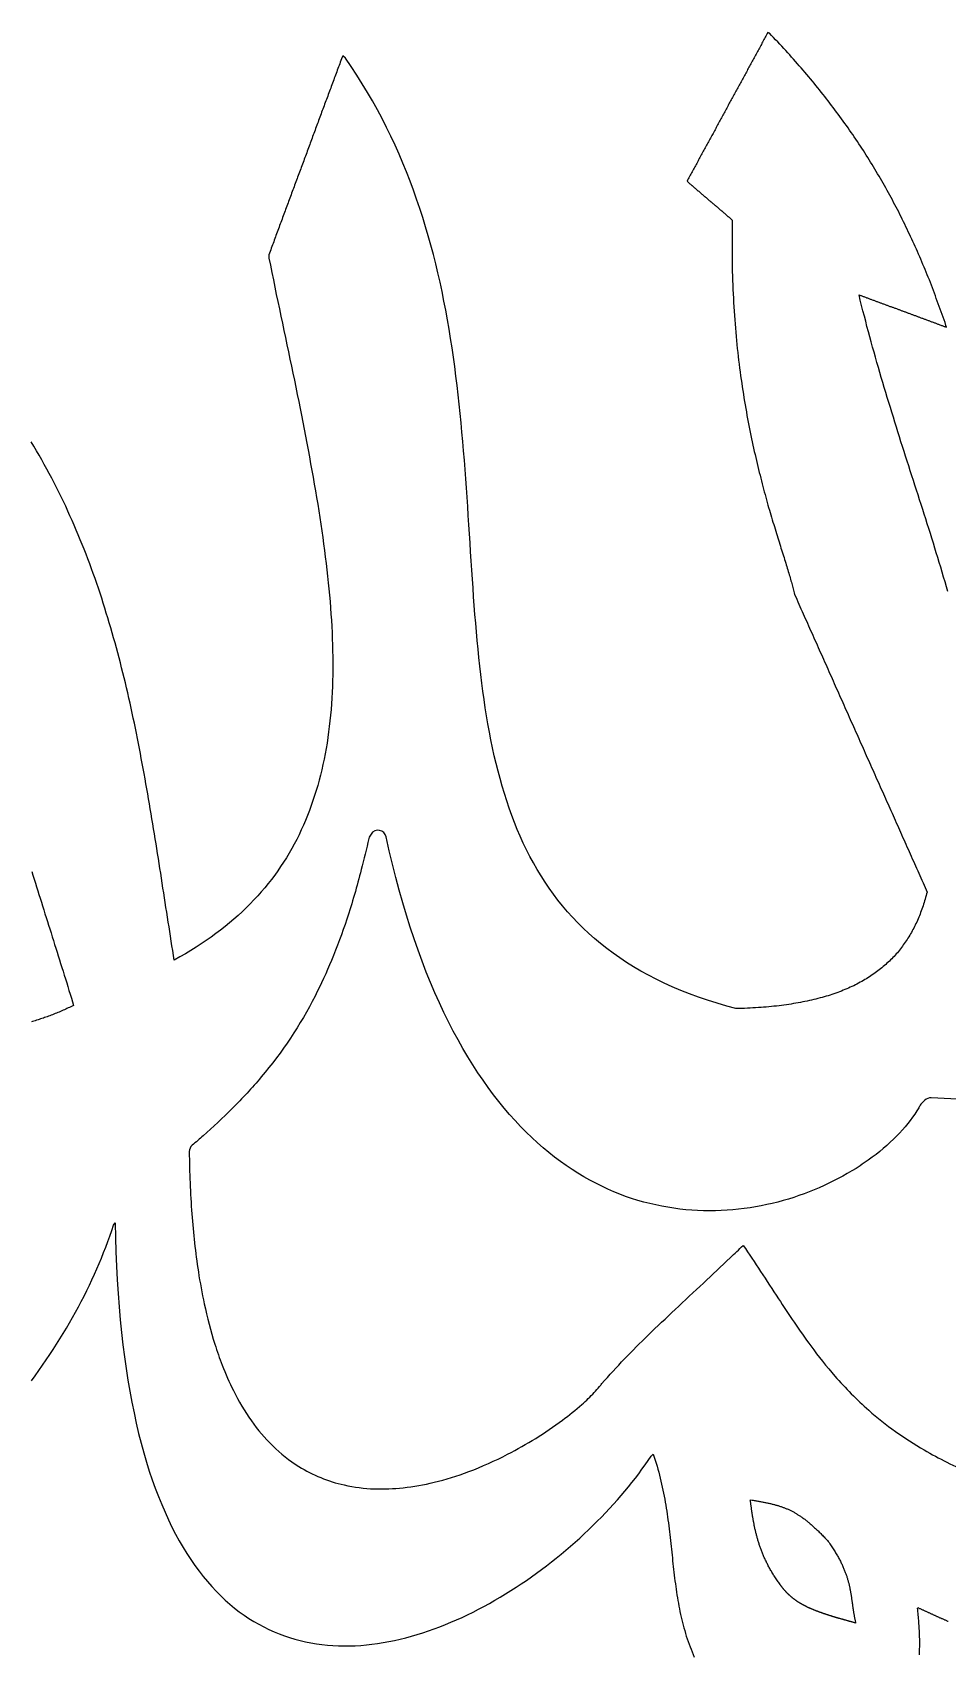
# Model space of a CAD drawing. Extents: x -375 to 182, y -177 to 177.
# Drawn here: x -97.2 to -14.6, y -39.8 to 106.7 of the extents above; entities that cross this region are included whole.
import ezdxf

# ---------------------------------------------------------------- set-up
doc = ezdxf.new("R2010")
doc.units = 0

msp = doc.modelspace()

# ---------------------------------------------------------------- linework, layer by layer
for points in [[(-14.59, 56.19), (-14.72, 56.63), (-14.84, 57.07), (-14.97, 57.51), (-15.1, 57.95), (-15.23, 58.39), (-15.37, 58.83), (-15.5, 59.26), (-15.63, 59.7), (-15.77, 60.13), (-15.9, 60.57), (-16.04, 61.01), (-16.17, 61.44), (-16.31, 61.88), (-16.45, 62.31), (-16.58, 62.75), (-16.72, 63.18), (-16.86, 63.62), (-17, 64.05), (-17.14, 64.49), (-17.28, 64.92), (-17.42, 65.36), (-17.56, 65.79), (-17.7, 66.23), (-17.84, 66.66), (-17.98, 67.1), (-18.12, 67.54), (-18.26, 67.97), (-18.4, 68.41), (-18.54, 68.85), (-18.68, 69.29), (-18.82, 69.73), (-18.96, 70.17), (-19.1, 70.61), (-19.23, 71.05), (-19.37, 71.49), (-19.51, 71.94), (-19.65, 72.38), (-19.78, 72.83), (-19.92, 73.27), (-20.06, 73.72), (-20.19, 74.17), (-20.33, 74.62), (-20.46, 75.07), (-20.6, 75.53), (-20.73, 75.98), (-20.86, 76.43), (-20.99, 76.89), (-21.12, 77.35), (-21.25, 77.81), (-21.38, 78.27), (-21.51, 78.73), (-21.64, 79.2), (-21.76, 79.66), (-21.89, 80.13), (-22.01, 80.6), (-22.13, 81.07), (-22.26, 81.55), (-22.38, 82.02), (-22.5, 82.5), (-22.61, 82.98), (-22.55, 82.97), (-22.49, 82.94), (-22.42, 82.92), (-22.36, 82.9), (-22.3, 82.87), (-22.23, 82.85), (-22.17, 82.83), (-22.11, 82.8), (-22.04, 82.78), (-21.98, 82.76), (-21.92, 82.73), (-21.85, 82.71), (-21.79, 82.68), (-21.72, 82.66), (-21.66, 82.64), (-21.6, 82.61), (-21.53, 82.59), (-21.47, 82.57), (-21.41, 82.54), (-21.34, 82.52), (-21.28, 82.5), (-21.21, 82.47), (-21.15, 82.45), (-21.09, 82.43), (-21.03, 82.4), (-20.96, 82.38), (-20.9, 82.35), (-20.83, 82.33), (-20.77, 82.31), (-20.71, 82.28), (-20.64, 82.26), (-20.58, 82.24), (-20.52, 82.21), (-20.45, 82.19), (-20.39, 82.17), (-20.32, 82.14), (-20.26, 82.12), (-20.2, 82.1), (-20.13, 82.07), (-20.07, 82.05), (-20.01, 82.02), (-19.94, 82), (-19.88, 81.98), (-19.82, 81.95), (-19.75, 81.93), (-19.69, 81.91), (-19.62, 81.88), (-19.56, 81.86), (-19.5, 81.84), (-19.43, 81.81), (-19.37, 81.79), (-19.31, 81.77), (-19.24, 81.74), (-19.18, 81.72), (-19.12, 81.69), (-19.05, 81.67), (-18.99, 81.65), (-18.92, 81.62), (-18.86, 81.6), (-18.8, 81.58), (-18.73, 81.55), (-18.67, 81.53), (-18.61, 81.51), (-18.54, 81.48), (-18.48, 81.46), (-18.42, 81.44), (-18.35, 81.41), (-18.29, 81.39), (-18.22, 81.36), (-18.16, 81.34), (-18.1, 81.32), (-18.03, 81.29), (-17.97, 81.27), (-17.91, 81.25), (-17.84, 81.22), (-17.78, 81.2), (-17.71, 81.18), (-17.65, 81.15), (-17.59, 81.13), (-17.52, 81.11), (-17.46, 81.08), (-17.4, 81.06), (-17.33, 81.03), (-17.27, 81.01), (-17.21, 80.99), (-17.14, 80.96), (-17.08, 80.94), (-17.02, 80.92), (-16.95, 80.89), (-16.89, 80.87), (-16.82, 80.85), (-16.76, 80.82), (-16.7, 80.8), (-16.63, 80.78), (-16.57, 80.75), (-16.51, 80.73), (-16.44, 80.7), (-16.38, 80.68), (-16.31, 80.66), (-16.25, 80.63), (-16.19, 80.61), (-16.12, 80.59), (-16.06, 80.56), (-16, 80.54), (-15.93, 80.52), (-15.87, 80.49), (-15.81, 80.47), (-15.74, 80.45), (-15.68, 80.42), (-15.62, 80.4), (-15.55, 80.37), (-15.49, 80.35), (-15.42, 80.33), (-15.36, 80.3), (-15.3, 80.28), (-15.23, 80.26), (-15.17, 80.23), (-15.11, 80.21), (-15.04, 80.19), (-14.98, 80.16), (-14.91, 80.14), (-14.85, 80.12), (-14.79, 80.09), (-14.72, 80.07), (-14.76, 80.23), (-14.84, 80.48), (-14.93, 80.72), (-15.01, 80.97), (-15.1, 81.21), (-15.19, 81.46), (-15.27, 81.7), (-15.36, 81.95), (-15.45, 82.19), (-15.54, 82.43), (-15.63, 82.67), (-15.72, 82.91), (-15.8, 83.15), (-15.9, 83.39), (-15.99, 83.63), (-16.08, 83.86), (-16.17, 84.1), (-16.26, 84.33), (-16.36, 84.57), (-16.45, 84.8), (-16.55, 85.04), (-16.64, 85.27), (-16.74, 85.5), (-16.84, 85.74), (-16.93, 85.97), (-17.03, 86.2), (-17.13, 86.43), (-17.23, 86.66), (-17.33, 86.89), (-17.43, 87.11), (-17.53, 87.34), (-17.64, 87.57), (-17.74, 87.8), (-17.84, 88.02), (-17.95, 88.25), (-18.05, 88.47), (-18.16, 88.69), (-18.27, 88.92), (-18.37, 89.14), (-18.48, 89.36), (-18.59, 89.59), (-18.7, 89.81), (-18.81, 90.03), (-18.92, 90.25), (-19.03, 90.47), (-19.14, 90.69), (-19.26, 90.9), (-19.37, 91.12), (-19.49, 91.34), (-19.6, 91.56), (-19.72, 91.77), (-19.84, 91.99), (-19.95, 92.21), (-20.07, 92.42), (-20.19, 92.64), (-20.31, 92.85), (-20.43, 93.06), (-20.56, 93.28), (-20.68, 93.49), (-20.8, 93.7), (-20.93, 93.91), (-21.05, 94.13), (-21.18, 94.34), (-21.31, 94.55), (-21.43, 94.76), (-21.56, 94.97), (-21.69, 95.18), (-21.82, 95.39), (-21.96, 95.59), (-22.09, 95.8), (-22.22, 96.01), (-22.36, 96.22), (-22.49, 96.42), (-22.63, 96.63), (-22.76, 96.84), (-22.9, 97.04), (-23.04, 97.25), (-23.18, 97.45), (-23.32, 97.66), (-23.46, 97.86), (-23.6, 98.07), (-23.75, 98.27), (-23.89, 98.47), (-24.04, 98.68), (-24.18, 98.88), (-24.33, 99.08), (-24.48, 99.29), (-24.63, 99.49), (-24.78, 99.69), (-24.93, 99.89), (-25.08, 100.09), (-25.24, 100.29), (-25.39, 100.49), (-25.54, 100.69), (-25.7, 100.89), (-25.86, 101.09), (-26.02, 101.29), (-26.18, 101.49), (-26.34, 101.69), (-26.5, 101.89), (-26.66, 102.09), (-26.82, 102.29), (-26.99, 102.48), (-27.15, 102.68), (-27.32, 102.88), (-27.49, 103.08), (-27.66, 103.27), (-27.83, 103.47), (-28, 103.67), (-28.17, 103.86), (-28.34, 104.06), (-28.52, 104.26), (-28.7, 104.45), (-28.87, 104.65), (-29.05, 104.84), (-29.23, 105.04), (-29.41, 105.24), (-29.59, 105.43), (-29.77, 105.63), (-29.95, 105.82), (-30.14, 106.02), (-30.33, 106.21), (-30.51, 106.41), (-30.7, 106.6), (-30.84, 106.68), (-30.9, 106.57), (-30.96, 106.46), (-31.02, 106.35), (-31.08, 106.25), (-31.14, 106.14), (-31.19, 106.03), (-31.25, 105.92), (-31.31, 105.81), (-31.37, 105.7), (-31.43, 105.6), (-31.49, 105.49), (-31.55, 105.38), (-31.61, 105.27), (-31.67, 105.16), (-31.72, 105.05), (-31.78, 104.95), (-31.84, 104.84), (-31.9, 104.73), (-31.96, 104.62), (-32.02, 104.51), (-32.08, 104.4), (-32.14, 104.29), (-32.2, 104.19), (-32.25, 104.08), (-32.31, 103.97), (-32.37, 103.86), (-32.43, 103.75), (-32.49, 103.64), (-32.55, 103.54), (-32.61, 103.43), (-32.67, 103.32), (-32.72, 103.21), (-32.78, 103.1), (-32.84, 102.99), (-32.9, 102.88), (-32.96, 102.78), (-33.02, 102.67), (-33.08, 102.56), (-33.14, 102.45), (-33.2, 102.34), (-33.26, 102.23), (-33.31, 102.13), (-33.37, 102.02), (-33.43, 101.91), (-33.49, 101.8), (-33.55, 101.69), (-33.61, 101.58), (-33.67, 101.48), (-33.73, 101.37), (-33.79, 101.26), (-33.84, 101.15), (-33.9, 101.04), (-33.96, 100.93), (-34.02, 100.82), (-34.08, 100.72), (-34.14, 100.61), (-34.2, 100.5), (-34.26, 100.39), (-34.32, 100.28), (-34.38, 100.17), (-34.43, 100.07), (-34.49, 99.96), (-34.55, 99.85), (-34.61, 99.74), (-34.67, 99.63), (-34.73, 99.52), (-34.79, 99.42), (-34.85, 99.31), (-34.91, 99.2), (-34.97, 99.09), (-35.02, 98.98), (-35.08, 98.87), (-35.14, 98.76), (-35.2, 98.66), (-35.26, 98.55), (-35.32, 98.44), (-35.38, 98.33), (-35.44, 98.22), (-35.5, 98.11), (-35.55, 98.01), (-35.61, 97.9), (-35.67, 97.79), (-35.73, 97.68), (-35.79, 97.57), (-35.85, 97.46), (-35.91, 97.36), (-35.97, 97.25), (-36.03, 97.14), (-36.09, 97.03), (-36.14, 96.92), (-36.2, 96.81), (-36.26, 96.7), (-36.32, 96.6), (-36.38, 96.49), (-36.44, 96.38), (-36.5, 96.27), (-36.56, 96.16), (-36.61, 96.05), (-36.67, 95.95), (-36.73, 95.84), (-36.79, 95.73), (-36.85, 95.62), (-36.91, 95.51), (-36.97, 95.4), (-37.03, 95.3), (-37.09, 95.19), (-37.14, 95.08), (-37.2, 94.97), (-37.26, 94.86), (-37.32, 94.75), (-37.38, 94.64), (-37.44, 94.54), (-37.5, 94.43), (-37.56, 94.32), (-37.62, 94.21), (-37.67, 94.1), (-37.73, 93.99), (-37.79, 93.89), (-37.85, 93.78), (-37.91, 93.67), (-37.97, 93.56), (-38.03, 93.45), (-38.09, 93.34), (-38.14, 93.24), (-38.11, 93.21), (-38.07, 93.19), (-38.04, 93.16), (-38.01, 93.13), (-37.97, 93.1), (-37.94, 93.07), (-37.91, 93.04), (-37.88, 93.02), (-37.84, 92.99), (-37.81, 92.96), (-37.78, 92.93), (-37.74, 92.9), (-37.71, 92.87), (-37.68, 92.85), (-37.64, 92.82), (-37.61, 92.79), (-37.58, 92.76), (-37.55, 92.73), (-37.51, 92.7), (-37.48, 92.68), (-37.45, 92.65), (-37.41, 92.62), (-37.38, 92.59), (-37.35, 92.56), (-37.31, 92.53), (-37.28, 92.51), (-37.25, 92.48), (-37.21, 92.45), (-37.18, 92.42), (-37.15, 92.39), (-37.12, 92.37), (-37.08, 92.34), (-37.05, 92.31), (-37.02, 92.28), (-36.98, 92.25), (-36.95, 92.22), (-36.92, 92.2), (-36.89, 92.17), (-36.85, 92.14), (-36.82, 92.11), (-36.79, 92.08), (-36.75, 92.05), (-36.72, 92.03), (-36.69, 92), (-36.65, 91.97), (-36.62, 91.94), (-36.59, 91.91), (-36.56, 91.88), (-36.52, 91.86), (-36.49, 91.83), (-36.46, 91.8), (-36.42, 91.77), (-36.39, 91.74), (-36.36, 91.71), (-36.32, 91.69), (-36.29, 91.66), (-36.26, 91.63), (-36.22, 91.6), (-36.19, 91.57), (-36.16, 91.54), (-36.13, 91.52), (-36.09, 91.49), (-36.06, 91.46), (-36.03, 91.43), (-35.99, 91.4), (-35.96, 91.38), (-35.93, 91.35), (-35.9, 91.32), (-35.86, 91.29), (-35.83, 91.26), (-35.8, 91.23), (-35.76, 91.21), (-35.73, 91.18), (-35.7, 91.15), (-35.66, 91.12), (-35.63, 91.09), (-35.6, 91.06), (-35.57, 91.04), (-35.53, 91.01), (-35.5, 90.98), (-35.47, 90.95), (-35.43, 90.92), (-35.4, 90.89), (-35.37, 90.87), (-35.33, 90.84), (-35.3, 90.81), (-35.27, 90.78), (-35.23, 90.75), (-35.2, 90.72), (-35.17, 90.7), (-35.14, 90.67), (-35.1, 90.64), (-35.07, 90.61), (-35.04, 90.58), (-35, 90.56), (-34.97, 90.53), (-34.94, 90.5), (-34.91, 90.47), (-34.87, 90.44), (-34.84, 90.41), (-34.81, 90.39), (-34.77, 90.36), (-34.74, 90.33), (-34.71, 90.3), (-34.67, 90.27), (-34.64, 90.24), (-34.61, 90.22), (-34.58, 90.19), (-34.54, 90.16), (-34.51, 90.13), (-34.48, 90.1), (-34.44, 90.07), (-34.41, 90.05), (-34.38, 90.02), (-34.34, 89.99), (-34.31, 89.96), (-34.28, 89.93), (-34.24, 89.9), (-34.21, 89.88), (-34.18, 89.85), (-34.15, 89.82), (-34.11, 89.79), (-34.08, 89.76), (-34.05, 89.73), (-34.05, 89.38), (-34.06, 88.94), (-34.07, 88.5), (-34.07, 88.07), (-34.07, 87.64), (-34.07, 87.21), (-34.07, 86.78), (-34.07, 86.36), (-34.06, 85.94), (-34.06, 85.52), (-34.05, 85.11), (-34.04, 84.7), (-34.02, 84.29), (-34.01, 83.88), (-33.99, 83.48), (-33.97, 83.08), (-33.95, 82.68), (-33.93, 82.29), (-33.91, 81.9), (-33.89, 81.51), (-33.86, 81.13), (-33.83, 80.74), (-33.8, 80.36), (-33.77, 79.99), (-33.74, 79.61), (-33.71, 79.24), (-33.67, 78.87), (-33.64, 78.51), (-33.6, 78.15), (-33.56, 77.79), (-33.52, 77.43), (-33.48, 77.08), (-33.43, 76.72), (-33.39, 76.38), (-33.35, 76.03), (-33.3, 75.69), (-33.25, 75.35), (-33.2, 75.01), (-33.16, 74.68), (-33.11, 74.35), (-33.05, 74.02), (-33, 73.69), (-32.95, 73.37), (-32.89, 73.05), (-32.84, 72.73), (-32.78, 72.41), (-32.73, 72.1), (-32.67, 71.79), (-32.61, 71.49), (-32.55, 71.18), (-32.5, 70.88), (-32.44, 70.58), (-32.38, 70.29), (-32.31, 70), (-32.25, 69.71), (-32.19, 69.42), (-32.13, 69.13), (-32.07, 68.85), (-32, 68.57), (-31.94, 68.3), (-31.87, 68.02), (-31.81, 67.75), (-31.75, 67.48), (-31.68, 67.22), (-31.62, 66.96), (-31.55, 66.7), (-31.49, 66.44), (-31.42, 66.18), (-31.35, 65.93), (-31.29, 65.68), (-31.22, 65.44), (-31.16, 65.19), (-31.09, 64.95), (-31.03, 64.71), (-30.96, 64.48), (-30.89, 64.24), (-30.83, 64.01), (-30.77, 63.78), (-30.7, 63.56), (-30.63, 63.34), (-30.57, 63.12), (-30.51, 62.9), (-30.44, 62.68), (-30.38, 62.47), (-30.31, 62.26), (-30.25, 62.06), (-30.19, 61.85), (-30.13, 61.65), (-30.07, 61.45), (-30.01, 61.25), (-29.95, 61.06), (-29.89, 60.87), (-29.83, 60.68), (-29.77, 60.49), (-29.71, 60.31), (-29.66, 60.13), (-29.6, 59.95), (-29.54, 59.77), (-29.49, 59.6), (-29.44, 59.43), (-29.38, 59.26), (-29.33, 59.1), (-29.28, 58.93), (-29.23, 58.77), (-29.18, 58.62), (-29.13, 58.46), (-29.09, 58.31), (-29.04, 58.16), (-29, 58.01), (-28.95, 57.86), (-28.91, 57.72), (-28.87, 57.58), (-28.83, 57.44), (-28.79, 57.31), (-28.76, 57.17), (-28.72, 57.04), (-28.69, 56.92), (-28.65, 56.79), (-28.62, 56.67), (-28.59, 56.55), (-28.56, 56.43), (-28.53, 56.32), (-28.51, 56.2), (-28.48, 56.09), (-28.43, 55.93), (-28.33, 55.71), (-28.23, 55.5), (-28.14, 55.28), (-28.04, 55.06), (-27.94, 54.85), (-27.85, 54.63), (-27.75, 54.41), (-27.65, 54.2), (-27.56, 53.98), (-27.46, 53.76), (-27.36, 53.55), (-27.27, 53.33), (-27.17, 53.11), (-27.07, 52.9), (-26.98, 52.68), (-26.88, 52.46), (-26.78, 52.25), (-26.69, 52.03), (-26.59, 51.81), (-26.49, 51.59), (-26.4, 51.38), (-26.3, 51.16), (-26.2, 50.94), (-26.11, 50.73), (-26.01, 50.51), (-25.91, 50.29), (-25.82, 50.08), (-25.72, 49.86), (-25.62, 49.64), (-25.53, 49.43), (-25.43, 49.21), (-25.33, 48.99), (-25.24, 48.78), (-25.14, 48.56), (-25.04, 48.34), (-24.95, 48.13), (-24.85, 47.91), (-24.75, 47.69), (-24.66, 47.47), (-24.56, 47.26), (-24.47, 47.04), (-24.37, 46.82), (-24.27, 46.61), (-24.17, 46.39), (-24.08, 46.17), (-23.98, 45.96), (-23.89, 45.74), (-23.79, 45.52), (-23.69, 45.31), (-23.59, 45.09), (-23.5, 44.87), (-23.4, 44.66), (-23.31, 44.44), (-23.21, 44.22), (-23.11, 44.01), (-23.01, 43.79), (-22.92, 43.57), (-22.82, 43.35), (-22.72, 43.14), (-22.63, 42.92), (-22.53, 42.7), (-22.44, 42.49), (-22.34, 42.27), (-22.24, 42.05), (-22.14, 41.84), (-22.05, 41.62), (-21.95, 41.4), (-21.86, 41.19), (-21.76, 40.97), (-21.66, 40.75), (-21.56, 40.54), (-21.47, 40.32), (-21.37, 40.1), (-21.28, 39.88), (-21.18, 39.67), (-21.08, 39.45), (-20.99, 39.23), (-20.89, 39.02), (-20.79, 38.8), (-20.7, 38.58), (-20.6, 38.37), (-20.5, 38.15), (-20.41, 37.93), (-20.31, 37.72), (-20.21, 37.5), (-20.12, 37.28), (-20.02, 37.07), (-19.92, 36.85), (-19.83, 36.63), (-19.73, 36.42), (-19.63, 36.2), (-19.54, 35.98), (-19.44, 35.76), (-19.34, 35.55), (-19.25, 35.33), (-19.15, 35.11), (-19.05, 34.9), (-18.96, 34.68), (-18.86, 34.46), (-18.76, 34.25), (-18.67, 34.03), (-18.57, 33.81), (-18.47, 33.6), (-18.38, 33.38), (-18.28, 33.16), (-18.18, 32.95), (-18.09, 32.73), (-17.99, 32.51), (-17.89, 32.3), (-17.8, 32.08), (-17.7, 31.86), (-17.6, 31.64), (-17.51, 31.43), (-17.41, 31.21), (-17.31, 30.99), (-17.22, 30.78), (-17.12, 30.56), (-17.02, 30.34), (-16.93, 30.13), (-16.83, 29.91), (-16.73, 29.69), (-16.64, 29.48), (-16.54, 29.26), (-16.47, 29.05), (-16.51, 28.89), (-16.55, 28.74), (-16.6, 28.58), (-16.64, 28.42), (-16.69, 28.27), (-16.73, 28.12), (-16.78, 27.96), (-16.83, 27.81), (-16.88, 27.66), (-16.94, 27.51), (-16.99, 27.37), (-17.05, 27.22), (-17.1, 27.07), (-17.16, 26.93), (-17.22, 26.79), (-17.28, 26.64), (-17.34, 26.5), (-17.4, 26.36), (-17.47, 26.23), (-17.53, 26.09), (-17.6, 25.95), (-17.67, 25.82), (-17.74, 25.68), (-17.81, 25.55), (-17.88, 25.42), (-17.96, 25.29), (-18.03, 25.16), (-18.11, 25.03), (-18.19, 24.91), (-18.27, 24.78), (-18.35, 24.66), (-18.43, 24.54), (-18.52, 24.41), (-18.61, 24.29), (-18.69, 24.17), (-18.78, 24.06), (-18.87, 23.94), (-18.97, 23.82), (-19.06, 23.71), (-19.15, 23.59), (-19.25, 23.48), (-19.35, 23.37), (-19.45, 23.26), (-19.55, 23.15), (-19.66, 23.05), (-19.76, 22.94), (-19.87, 22.84), (-19.98, 22.73), (-20.09, 22.63), (-20.2, 22.53), (-20.31, 22.43), (-20.43, 22.33), (-20.54, 22.23), (-20.66, 22.14), (-20.78, 22.04), (-20.9, 21.95), (-21.03, 21.85), (-21.15, 21.76), (-21.28, 21.67), (-21.41, 21.58), (-21.54, 21.5), (-21.67, 21.41), (-21.81, 21.32), (-21.94, 21.24), (-22.08, 21.16), (-22.22, 21.08), (-22.36, 21), (-22.5, 20.92), (-22.65, 20.84), (-22.8, 20.76), (-22.94, 20.69), (-23.09, 20.61), (-23.25, 20.54), (-23.4, 20.47), (-23.56, 20.4), (-23.72, 20.33), (-23.88, 20.26), (-24.04, 20.2), (-24.2, 20.13), (-24.37, 20.07), (-24.53, 20.01), (-24.7, 19.94), (-24.88, 19.88), (-25.05, 19.82), (-25.23, 19.77), (-25.4, 19.71), (-25.58, 19.66), (-25.76, 19.6), (-25.95, 19.55), (-26.13, 19.5), (-26.32, 19.45), (-26.51, 19.4), (-26.7, 19.35), (-26.9, 19.31), (-27.09, 19.26), (-27.29, 19.22), (-27.49, 19.18), (-27.69, 19.14), (-27.9, 19.1), (-28.1, 19.06), (-28.31, 19.02), (-28.52, 18.99), (-28.74, 18.95), (-28.95, 18.92), (-29.17, 18.89), (-29.39, 18.86), (-29.61, 18.83), (-29.83, 18.8), (-30.06, 18.77), (-30.29, 18.75), (-30.52, 18.73), (-30.75, 18.7), (-30.98, 18.68), (-31.22, 18.66), (-31.46, 18.64), (-31.7, 18.63), (-31.95, 18.61), (-32.19, 18.6), (-32.44, 18.58), (-32.69, 18.57), (-32.94, 18.56), (-33.2, 18.55), (-33.46, 18.54), (-33.72, 18.54), (-34.55, 18.76), (-35.42, 19.02), (-36.28, 19.29), (-37.11, 19.58), (-37.92, 19.88), (-38.7, 20.19), (-39.47, 20.51), (-40.21, 20.85), (-40.93, 21.2), (-41.62, 21.56), (-42.3, 21.93), (-42.96, 22.32), (-43.6, 22.72), (-44.21, 23.13), (-44.81, 23.54), (-45.39, 23.98), (-45.95, 24.42), (-46.49, 24.87), (-47.01, 25.33), (-47.52, 25.81), (-48.01, 26.29), (-48.48, 26.79), (-48.93, 27.29), (-49.37, 27.81), (-49.79, 28.33), (-50.2, 28.87), (-50.59, 29.41), (-50.96, 29.97), (-51.32, 30.53), (-51.67, 31.1), (-52, 31.69), (-52.32, 32.28), (-52.63, 32.87), (-52.92, 33.48), (-53.2, 34.1), (-53.47, 34.72), (-53.72, 35.35), (-53.97, 35.99), (-54.2, 36.64), (-54.42, 37.3), (-54.63, 37.96), (-54.83, 38.63), (-55.02, 39.31), (-55.2, 39.99), (-55.38, 40.68), (-55.54, 41.38), (-55.69, 42.09), (-55.84, 42.8), (-55.98, 43.51), (-56.11, 44.24), (-56.24, 44.97), (-56.35, 45.7), (-56.46, 46.44), (-56.57, 47.19), (-56.67, 47.94), (-56.76, 48.7), (-56.85, 49.46), (-56.93, 50.23), (-57.01, 51), (-57.08, 51.78), (-57.15, 52.56), (-57.22, 53.35), (-57.29, 54.14), (-57.35, 54.93), (-57.41, 55.73), (-57.46, 56.53), (-57.52, 57.33), (-57.57, 58.14), (-57.63, 58.96), (-57.68, 59.77), (-57.73, 60.59), (-57.78, 61.41), (-57.84, 62.23), (-57.89, 63.06), (-57.94, 63.89), (-58, 64.72), (-58.06, 65.55), (-58.12, 66.39), (-58.18, 67.22), (-58.24, 68.06), (-58.31, 68.9), (-58.38, 69.75), (-58.46, 70.59), (-58.53, 71.43), (-58.62, 72.28), (-58.71, 73.12), (-58.8, 73.97), (-58.9, 74.81), (-59, 75.66), (-59.11, 76.51), (-59.23, 77.36), (-59.35, 78.2), (-59.48, 79.05), (-59.62, 79.9), (-59.77, 80.74), (-59.92, 81.59), (-60.09, 82.43), (-60.26, 83.28), (-60.44, 84.12), (-60.63, 84.96), (-60.83, 85.8), (-61.04, 86.64), (-61.27, 87.47), (-61.5, 88.31), (-61.74, 89.14), (-62, 89.97), (-62.27, 90.79), (-62.55, 91.62), (-62.84, 92.44), (-63.14, 93.26), (-63.46, 94.08), (-63.79, 94.89), (-64.14, 95.7), (-64.5, 96.51), (-64.88, 97.31), (-65.27, 98.11), (-65.67, 98.91), (-66.1, 99.7), (-66.54, 100.49), (-66.99, 101.27), (-67.46, 102.05), (-67.95, 102.82), (-68.45, 103.59), (-68.98, 104.36), (-69.23, 104.58), (-69.28, 104.44), (-69.34, 104.29), (-69.39, 104.15), (-69.45, 104), (-69.5, 103.85), (-69.55, 103.71), (-69.61, 103.56), (-69.66, 103.42), (-69.72, 103.27), (-69.77, 103.12), (-69.83, 102.98), (-69.88, 102.83), (-69.93, 102.68), (-69.99, 102.54), (-70.04, 102.39), (-70.1, 102.25), (-70.15, 102.1), (-70.2, 101.95), (-70.26, 101.81), (-70.31, 101.66), (-70.37, 101.52), (-70.42, 101.37), (-70.48, 101.22), (-70.53, 101.08), (-70.58, 100.93), (-70.64, 100.79), (-70.69, 100.64), (-70.75, 100.49), (-70.8, 100.35), (-70.86, 100.2), (-70.91, 100.05), (-70.96, 99.91), (-71.02, 99.76), (-71.07, 99.62), (-71.13, 99.47), (-71.18, 99.32), (-71.23, 99.18), (-71.29, 99.03), (-71.34, 98.89), (-71.4, 98.74), (-71.45, 98.59), (-71.51, 98.45), (-71.56, 98.3), (-71.61, 98.15), (-71.67, 98.01), (-71.72, 97.86), (-71.78, 97.72), (-71.83, 97.57), (-71.89, 97.42), (-71.94, 97.28), (-71.99, 97.13), (-72.05, 96.99), (-72.1, 96.84), (-72.16, 96.69), (-72.21, 96.55), (-72.26, 96.4), (-72.32, 96.25), (-72.37, 96.11), (-72.43, 95.96), (-72.48, 95.82), (-72.54, 95.67), (-72.59, 95.52), (-72.64, 95.38), (-72.7, 95.23), (-72.75, 95.09), (-72.81, 94.94), (-72.86, 94.79), (-72.92, 94.65), (-72.97, 94.5), (-73.02, 94.36), (-73.08, 94.21), (-73.13, 94.06), (-73.19, 93.92), (-73.24, 93.77), (-73.3, 93.62), (-73.35, 93.48), (-73.4, 93.33), (-73.46, 93.19), (-73.51, 93.04), (-73.57, 92.89), (-73.62, 92.75), (-73.67, 92.6), (-73.73, 92.46), (-73.78, 92.31), (-73.84, 92.16), (-73.89, 92.02), (-73.94, 91.87), (-74, 91.72), (-74.05, 91.58), (-74.11, 91.43), (-74.16, 91.29), (-74.22, 91.14), (-74.27, 90.99), (-74.33, 90.85), (-74.38, 90.7), (-74.43, 90.56), (-74.49, 90.41), (-74.54, 90.26), (-74.6, 90.12), (-74.65, 89.97), (-74.7, 89.82), (-74.76, 89.68), (-74.81, 89.53), (-74.87, 89.39), (-74.92, 89.24), (-74.97, 89.09), (-75.03, 88.95), (-75.08, 88.8), (-75.14, 88.66), (-75.19, 88.51), (-75.25, 88.36), (-75.3, 88.22), (-75.35, 88.07), (-75.41, 87.93), (-75.46, 87.78), (-75.52, 87.63), (-75.57, 87.49), (-75.63, 87.34), (-75.68, 87.19), (-75.73, 87.05), (-75.79, 86.9), (-75.84, 86.76), (-75.9, 86.61), (-75.9, 86.31), (-75.76, 85.66), (-75.63, 85), (-75.49, 84.34), (-75.35, 83.68), (-75.22, 83.03), (-75.08, 82.38), (-74.94, 81.72), (-74.81, 81.07), (-74.67, 80.42), (-74.53, 79.77), (-74.4, 79.13), (-74.26, 78.48), (-74.13, 77.84), (-73.99, 77.19), (-73.86, 76.55), (-73.73, 75.91), (-73.59, 75.27), (-73.46, 74.64), (-73.33, 74), (-73.2, 73.37), (-73.08, 72.74), (-72.95, 72.11), (-72.83, 71.48), (-72.7, 70.85), (-72.58, 70.22), (-72.46, 69.6), (-72.35, 68.98), (-72.23, 68.36), (-72.12, 67.74), (-72.01, 67.13), (-71.9, 66.52), (-71.79, 65.9), (-71.69, 65.29), (-71.58, 64.69), (-71.48, 64.08), (-71.39, 63.48), (-71.3, 62.88), (-71.2, 62.28), (-71.12, 61.68), (-71.03, 61.09), (-70.95, 60.5), (-70.87, 59.91), (-70.8, 59.32), (-70.73, 58.74), (-70.66, 58.16), (-70.59, 57.58), (-70.53, 57), (-70.48, 56.43), (-70.42, 55.86), (-70.37, 55.29), (-70.33, 54.72), (-70.29, 54.16), (-70.25, 53.6), (-70.22, 53.04), (-70.19, 52.49), (-70.17, 51.93), (-70.15, 51.38), (-70.14, 50.84), (-70.13, 50.3), (-70.12, 49.76), (-70.13, 49.22), (-70.13, 48.68), (-70.14, 48.15), (-70.16, 47.62), (-70.18, 47.1), (-70.21, 46.58), (-70.24, 46.06), (-70.28, 45.54), (-70.33, 45.03), (-70.38, 44.52), (-70.44, 44.02), (-70.5, 43.52), (-70.57, 43.02), (-70.64, 42.52), (-70.72, 42.03), (-70.81, 41.54), (-70.91, 41.06), (-71.01, 40.58), (-71.11, 40.1), (-71.23, 39.63), (-71.35, 39.16), (-71.48, 38.69), (-71.62, 38.23), (-71.76, 37.77), (-71.91, 37.32), (-72.07, 36.87), (-72.23, 36.42), (-72.4, 35.98), (-72.58, 35.54), (-72.77, 35.1), (-72.97, 34.67), (-73.17, 34.24), (-73.38, 33.82), (-73.6, 33.4), (-73.83, 32.99), (-74.06, 32.58), (-74.31, 32.17), (-74.56, 31.77), (-74.83, 31.37), (-75.09, 30.98), (-75.37, 30.59), (-75.66, 30.21), (-75.96, 29.83), (-76.27, 29.45), (-76.58, 29.08), (-76.9, 28.71), (-77.24, 28.35), (-77.58, 28), (-77.93, 27.64), (-78.29, 27.29), (-78.67, 26.95), (-79.05, 26.61), (-79.44, 26.28), (-79.84, 25.95), (-80.25, 25.63), (-80.67, 25.31), (-81.11, 24.99), (-81.55, 24.68), (-82, 24.38), (-82.47, 24.08), (-82.94, 23.79), (-83.43, 23.5), (-83.92, 23.21), (-84.43, 22.93), (-84.5, 23.35), (-84.57, 23.78), (-84.64, 24.21), (-84.71, 24.64), (-84.78, 25.07), (-84.85, 25.5), (-84.91, 25.93), (-84.98, 26.36), (-85.05, 26.8), (-85.12, 27.24), (-85.19, 27.67), (-85.25, 28.11), (-85.32, 28.55), (-85.39, 28.99), (-85.46, 29.43), (-85.52, 29.87), (-85.59, 30.31), (-85.66, 30.76), (-85.73, 31.2), (-85.8, 31.65), (-85.87, 32.09), (-85.94, 32.54), (-86.01, 32.99), (-86.08, 33.43), (-86.15, 33.88), (-86.23, 34.33), (-86.3, 34.78), (-86.37, 35.23), (-86.45, 35.68), (-86.52, 36.13), (-86.6, 36.59), (-86.67, 37.04), (-86.75, 37.49), (-86.83, 37.94), (-86.91, 38.4), (-86.99, 38.85), (-87.07, 39.3), (-87.15, 39.76), (-87.23, 40.21), (-87.32, 40.67), (-87.41, 41.12), (-87.49, 41.58), (-87.58, 42.03), (-87.67, 42.49), (-87.76, 42.94), (-87.85, 43.4), (-87.94, 43.85), (-88.04, 44.31), (-88.14, 44.76), (-88.23, 45.22), (-88.33, 45.67), (-88.43, 46.13), (-88.54, 46.58), (-88.64, 47.04), (-88.75, 47.49), (-88.85, 47.95), (-88.96, 48.4), (-89.07, 48.85), (-89.19, 49.31), (-89.3, 49.76), (-89.42, 50.21), (-89.54, 50.66), (-89.66, 51.12), (-89.78, 51.57), (-89.91, 52.02), (-90.04, 52.47), (-90.17, 52.92), (-90.3, 53.37), (-90.43, 53.81), (-90.57, 54.26), (-90.71, 54.71), (-90.85, 55.16), (-90.99, 55.6), (-91.14, 56.05), (-91.29, 56.49), (-91.44, 56.93), (-91.59, 57.38), (-91.75, 57.82), (-91.91, 58.26), (-92.07, 58.7), (-92.24, 59.14), (-92.4, 59.58), (-92.58, 60.01), (-92.75, 60.45), (-92.92, 60.88), (-93.1, 61.32), (-93.28, 61.75), (-93.47, 62.18), (-93.66, 62.61), (-93.85, 63.04), (-94.05, 63.47), (-94.24, 63.9), (-94.44, 64.32), (-94.65, 64.75), (-94.86, 65.17), (-95.07, 65.59), (-95.28, 66.01), (-95.5, 66.43), (-95.72, 66.85), (-95.94, 67.26), (-96.17, 67.68), (-96.4, 68.09), (-96.64, 68.5), (-96.88, 68.91), (-97.12, 69.32), (-97.37, 69.72)], [(-97.3, 30.92), (-97.19, 30.58), (-97.08, 30.23), (-96.97, 29.88), (-96.86, 29.54), (-96.76, 29.19), (-96.65, 28.84), (-96.54, 28.5), (-96.43, 28.15), (-96.32, 27.81), (-96.21, 27.46), (-96.11, 27.11), (-96, 26.77), (-95.89, 26.42), (-95.78, 26.07), (-95.67, 25.73), (-95.56, 25.38), (-95.46, 25.03), (-95.35, 24.69), (-95.24, 24.34), (-95.13, 23.99), (-95.02, 23.65), (-94.91, 23.3), (-94.8, 22.95), (-94.7, 22.61), (-94.59, 22.26), (-94.48, 21.92), (-94.37, 21.57), (-94.26, 21.22), (-94.15, 20.88), (-94.05, 20.53), (-93.94, 20.18), (-93.83, 19.84), (-93.72, 19.49), (-93.61, 19.14), (-93.52, 18.82), (-93.64, 18.77), (-93.76, 18.71), (-93.88, 18.65), (-94, 18.6), (-94.12, 18.54), (-94.24, 18.49), (-94.35, 18.44), (-94.47, 18.39), (-94.59, 18.33), (-94.71, 18.28), (-94.83, 18.23), (-94.95, 18.18), (-95.07, 18.14), (-95.18, 18.09), (-95.3, 18.04), (-95.42, 17.99), (-95.54, 17.95), (-95.66, 17.9), (-95.78, 17.86), (-95.9, 17.81), (-96.02, 17.77), (-96.14, 17.73), (-96.25, 17.69), (-96.38, 17.65), (-96.5, 17.61), (-96.62, 17.57), (-96.73, 17.53), (-96.86, 17.49), (-96.98, 17.45), (-97.1, 17.41), (-97.22, 17.38), (-97.34, 17.34)], [(-97.34, -15.06), (-96.99, -14.6), (-96.66, -14.12), (-96.32, -13.65), (-96, -13.18), (-95.68, -12.7), (-95.36, -12.23), (-95.06, -11.75), (-94.76, -11.27), (-94.46, -10.79), (-94.17, -10.31), (-93.89, -9.83), (-93.62, -9.35), (-93.35, -8.87), (-93.09, -8.38), (-92.83, -7.9), (-92.58, -7.41), (-92.33, -6.92), (-92.1, -6.43), (-91.87, -5.94), (-91.64, -5.45), (-91.42, -4.96), (-91.21, -4.47), (-91.01, -3.98), (-90.81, -3.48), (-90.62, -2.99), (-90.43, -2.49), (-90.25, -2), (-90.08, -1.5), (-89.91, -1), (-89.78, -0.79), (-89.75, -2.13), (-89.71, -3.43), (-89.65, -4.71), (-89.59, -5.96), (-89.51, -7.19), (-89.42, -8.38), (-89.31, -9.55), (-89.2, -10.7), (-89.07, -11.81), (-88.93, -12.9), (-88.78, -13.96), (-88.62, -15), (-88.45, -16.01), (-88.26, -17), (-88.07, -17.96), (-87.87, -18.9), (-87.65, -19.81), (-87.42, -20.7), (-87.19, -21.56), (-86.94, -22.4), (-86.69, -23.21), (-86.42, -24), (-86.15, -24.77), (-85.87, -25.51), (-85.57, -26.24), (-85.27, -26.93), (-84.97, -27.61), (-84.65, -28.27), (-84.32, -28.9), (-83.99, -29.51), (-83.64, -30.1), (-83.3, -30.67), (-82.94, -31.21), (-82.57, -31.74), (-82.2, -32.24), (-81.82, -32.73), (-81.44, -33.19), (-81.05, -33.64), (-80.65, -34.06), (-80.24, -34.47), (-79.83, -34.86), (-79.42, -35.23), (-78.99, -35.58), (-78.57, -35.91), (-78.13, -36.22), (-77.69, -36.51), (-77.25, -36.79), (-76.8, -37.05), (-76.35, -37.29), (-75.89, -37.52), (-75.43, -37.72), (-74.96, -37.91), (-74.49, -38.09), (-74.02, -38.25), (-73.54, -38.39), (-73.06, -38.52), (-72.58, -38.63), (-72.09, -38.73), (-71.6, -38.81), (-71.11, -38.87), (-70.61, -38.93), (-70.12, -38.96), (-69.62, -38.99), (-69.11, -39), (-68.61, -38.99), (-68.11, -38.98), (-67.6, -38.95), (-67.09, -38.9), (-66.59, -38.85), (-66.08, -38.78), (-65.57, -38.7), (-65.06, -38.61), (-64.54, -38.5), (-64.03, -38.39), (-63.52, -38.26), (-63.01, -38.12), (-62.5, -37.97), (-61.99, -37.81), (-61.48, -37.64), (-60.97, -37.47), (-60.46, -37.28), (-59.96, -37.08), (-59.45, -36.87), (-58.95, -36.65), (-58.45, -36.42), (-57.95, -36.19), (-57.45, -35.94), (-56.96, -35.69), (-56.47, -35.43), (-55.98, -35.16), (-55.49, -34.88), (-55.01, -34.6), (-54.52, -34.31), (-54.05, -34.01), (-53.57, -33.71), (-53.1, -33.4), (-52.64, -33.08), (-52.18, -32.76), (-51.72, -32.43), (-51.27, -32.1), (-50.82, -31.76), (-50.38, -31.42), (-49.94, -31.07), (-49.51, -30.72), (-49.08, -30.36), (-48.66, -30), (-48.24, -29.63), (-47.83, -29.26), (-47.42, -28.89), (-47.03, -28.51), (-46.64, -28.14), (-46.25, -27.75), (-45.87, -27.37), (-45.5, -26.98), (-45.14, -26.6), (-44.78, -26.21), (-44.43, -25.82), (-44.09, -25.42), (-43.76, -25.03), (-43.43, -24.64), (-43.11, -24.24), (-42.8, -23.85), (-42.5, -23.45), (-42.21, -23.05), (-41.93, -22.66), (-41.66, -22.27), (-41.39, -21.87), (-41.19, -21.69), (-41.1, -21.96), (-41.01, -22.23), (-40.92, -22.5), (-40.84, -22.77), (-40.76, -23.05), (-40.69, -23.32), (-40.62, -23.59), (-40.55, -23.86), (-40.49, -24.13), (-40.43, -24.4), (-40.37, -24.67), (-40.31, -24.94), (-40.25, -25.21), (-40.2, -25.48), (-40.15, -25.75), (-40.1, -26.02), (-40.06, -26.29), (-40.02, -26.56), (-39.97, -26.82), (-39.94, -27.09), (-39.9, -27.36), (-39.86, -27.63), (-39.82, -27.89), (-39.79, -28.16), (-39.76, -28.42), (-39.73, -28.69), (-39.69, -28.95), (-39.66, -29.22), (-39.63, -29.48), (-39.6, -29.75), (-39.58, -30.01), (-39.55, -30.27), (-39.52, -30.53), (-39.49, -30.8), (-39.46, -31.06), (-39.44, -31.32), (-39.41, -31.58), (-39.38, -31.84), (-39.35, -32.1), (-39.32, -32.35), (-39.29, -32.61), (-39.26, -32.87), (-39.23, -33.13), (-39.19, -33.38), (-39.16, -33.64), (-39.12, -33.89), (-39.08, -34.15), (-39.05, -34.4), (-39, -34.65), (-38.96, -34.9), (-38.92, -35.15), (-38.87, -35.41), (-38.83, -35.65), (-38.78, -35.9), (-38.72, -36.15), (-38.67, -36.4), (-38.61, -36.65), (-38.55, -36.89), (-38.49, -37.14), (-38.42, -37.38), (-38.35, -37.62), (-38.28, -37.87), (-38.21, -38.11), (-38.13, -38.35), (-38.05, -38.59), (-37.96, -38.83), (-37.87, -39.07), (-37.78, -39.3), (-37.68, -39.54), (-37.58, -39.78), (-37.48, -40.01)], [(-17.15, -39.81), (-17.15, -39.67), (-17.14, -39.53), (-17.14, -39.39), (-17.14, -39.24), (-17.13, -39.1), (-17.13, -38.96), (-17.13, -38.81), (-17.13, -38.66), (-17.13, -38.52), (-17.13, -38.37), (-17.14, -38.22), (-17.14, -38.07), (-17.15, -37.92), (-17.15, -37.77), (-17.16, -37.62), (-17.17, -37.47), (-17.18, -37.32), (-17.19, -37.16), (-17.2, -37.01), (-17.21, -36.85), (-17.22, -36.7), (-17.23, -36.54), (-17.25, -36.38), (-17.26, -36.22), (-17.28, -36.06), (-17.29, -35.9), (-17.31, -35.74), (-17.33, -35.58), (-17.31, -35.53), (-17.25, -35.56), (-17.2, -35.58), (-17.15, -35.61), (-17.1, -35.63), (-17.04, -35.65), (-16.99, -35.68), (-16.94, -35.7), (-16.88, -35.73), (-16.83, -35.75), (-16.78, -35.77), (-16.73, -35.8), (-16.67, -35.82), (-16.62, -35.85), (-16.57, -35.87), (-16.52, -35.89), (-16.46, -35.92), (-16.41, -35.94), (-16.36, -35.97), (-16.3, -35.99), (-16.25, -36.01), (-16.2, -36.04), (-16.15, -36.06), (-16.09, -36.09), (-16.04, -36.11), (-15.99, -36.13), (-15.94, -36.16), (-15.88, -36.18), (-15.83, -36.21), (-15.78, -36.23), (-15.73, -36.26), (-15.67, -36.28), (-15.62, -36.3), (-15.57, -36.33), (-15.51, -36.35), (-15.46, -36.38), (-15.41, -36.4), (-15.36, -36.42), (-15.3, -36.45), (-15.25, -36.47), (-15.2, -36.5), (-15.15, -36.52), (-15.09, -36.54), (-15.04, -36.57), (-14.99, -36.59), (-14.93, -36.62), (-14.88, -36.64), (-14.83, -36.66), (-14.78, -36.69), (-14.72, -36.71), (-14.67, -36.74), (-14.62, -36.76), (-14.57, -36.78)]]:
    msp.add_lwpolyline(points)
msp.add_lwpolyline([(35.49, 7.86), (-16.11, 10.48, 0.203932), (-16.66, 10.28, 0.005627), (-16.91, 10.04, 0.062178), (-17.03, 9.9, 0.005627), (-17.21, 9.59), (-17.38, 9.3), (-17.57, 9.01), (-17.77, 8.73), (-17.98, 8.44), (-18.21, 8.16), (-18.45, 7.87), (-18.69, 7.59), (-18.95, 7.3), (-19.23, 7.02), (-19.51, 6.74), (-19.8, 6.47), (-20.1, 6.19), (-20.42, 5.92), (-20.74, 5.65), (-21.07, 5.38), (-21.42, 5.12), (-21.77, 4.86, -0.008336), (-22.5, 4.36), (-22.88, 4.12), (-23.27, 3.88), (-23.67, 3.64), (-24.07, 3.42), (-24.48, 3.19), (-24.9, 2.98), (-25.33, 2.77), (-25.76, 2.56), (-26.2, 2.37), (-26.65, 2.18), (-27.1, 2), (-27.56, 1.82), (-28.03, 1.66), (-28.5, 1.5), (-28.98, 1.35), (-29.46, 1.21), (-29.95, 1.07), (-30.44, 0.95), (-30.94, 0.84), (-31.44, 0.74), (-31.95, 0.64), (-32.45, 0.56), (-32.97, 0.48), (-33.48, 0.42), (-34, 0.37), (-34.53, 0.33), (-35.05, 0.3), (-35.58, 0.28), (-36.11, 0.28), (-36.64, 0.29), (-37.18, 0.31), (-37.72, 0.34), (-38.25, 0.38), (-38.79, 0.44), (-39.33, 0.51), (-39.88, 0.6), (-40.42, 0.7), (-40.96, 0.81), (-41.51, 0.94), (-42.05, 1.08), (-42.59, 1.23), (-43.14, 1.41), (-43.68, 1.59), (-44.22, 1.8), (-44.76, 2.01), (-45.3, 2.25), (-45.84, 2.5), (-46.38, 2.77), (-46.92, 3.05), (-47.45, 3.36), (-47.99, 3.68), (-48.52, 4.01), (-49.05, 4.37), (-49.57, 4.74), (-50.09, 5.14), (-50.62, 5.55), (-51.13, 5.98), (-51.65, 6.43), (-52.16, 6.9), (-52.66, 7.39), (-53.17, 7.9), (-53.66, 8.43), (-54.16, 8.98), (-54.65, 9.56), (-55.13, 10.15), (-55.61, 10.77), (-56.09, 11.41), (-56.56, 12.07), (-57.02, 12.75), (-57.48, 13.46), (-57.93, 14.19), (-58.37, 14.94), (-58.81, 15.72), (-59.24, 16.52), (-59.67, 17.34), (-60.09, 18.19), (-60.49, 19.07), (-60.9, 19.96), (-61.29, 20.89), (-61.68, 21.84), (-62.05, 22.82), (-62.42, 23.82), (-62.78, 24.85), (-63.13, 25.9), (-63.47, 26.98), (-63.8, 28.09), (-64.12, 29.23), (-64.43, 30.39), (-64.73, 31.58), (-65.02, 32.8), (-65.3, 34.06, 0.665789), (-66.67, 34.3, 0.005721), (-66.78, 34.12, 0.080612), (-66.87, 33.9, -0.007347), (-67.55, 31.09, -0.016302), (-68.85, 26.62, -0.018562), (-70.24, 22.89, -0.020127), (-71.72, 19.68, -0.057132), (-76.58, 12.37, -0.021573), (-79.21, 9.52, -0.015679), (-81.83, 7.06, -0.004891), (-82.81, 6.21), (-82.81, 6.21, 0.222892), (-83.08, 5.63, 0.015891), (-82.85, 0, 0.019793), (-82.26, -5.21, 0.014388), (-81.73, -8.11, 0.023224), (-80.77, -11.76, 0.015437), (-80.11, -13.65, 0.023782), (-79.1, -15.95, 0.038329), (-77.47, -18.68, 0.045183), (-75.55, -20.94, 0.054318), (-73.19, -22.8, 0.084308), (-69.09, -24.47, 0.046314), (-66.36, -24.82, 0.036873), (-63.77, -24.72, 0.033243), (-60.97, -24.23, 0.030835), (-57.85, -23.26, 0.029404), (-54.34, -21.7, 0.040623), (-49.39, -18.62, 0.019924), (-47.63, -17.2, 0.022531), (-46.51, -16.12, 0.018842), (-46.04, -15.59, 0.003364), (-45.83, -15.32, -0.013136), (-43.78, -13.09, -0.007837), (-41.64, -10.94, -0.004597), (-39.21, -8.62, -0.001184), (-36.66, -6.24, 0.002145), (-34.23, -3.95, 0.001978), (-33.07, -2.84, -0.006268), (-31.5, -5.18, -0.000772), (-29.89, -7.65, 0.004461), (-28.47, -9.78, 0.009828), (-26.96, -11.92, 0.020248), (-24.78, -14.64, 0.03309), (-21.73, -17.72, 0.048669), (-16.74, -21.3, 0.030932), (-12.53, -23.4, 0.020814)], format="xyb")
msp.add_lwpolyline([(-29.74, -33.45), (-29.8, -33.37), (-29.86, -33.28), (-29.92, -33.2), (-29.98, -33.11), (-30.04, -33.02), (-30.1, -32.94), (-30.16, -32.85), (-30.21, -32.77), (-30.27, -32.68), (-30.32, -32.6), (-30.37, -32.51), (-30.42, -32.43), (-30.47, -32.35), (-30.52, -32.26), (-30.57, -32.18), (-30.62, -32.1), (-30.66, -32.01), (-30.71, -31.93), (-30.75, -31.85), (-30.8, -31.76), (-30.84, -31.68), (-30.88, -31.6), (-30.92, -31.52), (-30.96, -31.43), (-31, -31.35), (-31.04, -31.27), (-31.08, -31.19), (-31.12, -31.11), (-31.16, -31.03), (-31.19, -30.95), (-31.23, -30.87), (-31.26, -30.79), (-31.29, -30.71), (-31.33, -30.63), (-31.36, -30.55), (-31.39, -30.47), (-31.42, -30.39), (-31.45, -30.31), (-31.48, -30.23), (-31.51, -30.15), (-31.54, -30.08), (-31.56, -30), (-31.59, -29.92), (-31.62, -29.84), (-31.64, -29.77), (-31.67, -29.69), (-31.69, -29.61), (-31.71, -29.54), (-31.74, -29.46), (-31.76, -29.39), (-31.78, -29.31), (-31.8, -29.23), (-31.82, -29.16), (-31.84, -29.08), (-31.86, -29.01), (-31.88, -28.94), (-31.9, -28.86), (-31.92, -28.79), (-31.94, -28.71), (-31.96, -28.64), (-31.97, -28.57), (-31.99, -28.49), (-32.01, -28.42), (-32.02, -28.35), (-32.04, -28.28), (-32.05, -28.21), (-32.07, -28.14), (-32.08, -28.06), (-32.09, -27.99), (-32.11, -27.92), (-32.12, -27.85), (-32.13, -27.78), (-32.15, -27.71), (-32.16, -27.64), (-32.17, -27.57), (-32.18, -27.51), (-32.2, -27.44), (-32.21, -27.37), (-32.22, -27.3), (-32.23, -27.23), (-32.24, -27.17), (-32.25, -27.1), (-32.26, -27.03), (-32.27, -26.97), (-32.28, -26.9), (-32.29, -26.83), (-32.3, -26.77), (-32.31, -26.7), (-32.32, -26.64), (-32.32, -26.57), (-32.33, -26.51), (-32.34, -26.45), (-32.35, -26.38), (-32.36, -26.32), (-32.37, -26.26), (-32.38, -26.19), (-32.38, -26.13), (-32.39, -26.07), (-32.4, -26.01), (-32.41, -25.95), (-32.42, -25.89), (-32.43, -25.83), (-32.36, -25.82), (-32.27, -25.84), (-32.18, -25.85), (-32.09, -25.87), (-32, -25.88), (-31.92, -25.9), (-31.83, -25.91), (-31.75, -25.92), (-31.67, -25.94), (-31.59, -25.95), (-31.5, -25.97), (-31.42, -25.98), (-31.34, -26), (-31.27, -26.01), (-31.19, -26.03), (-31.11, -26.04), (-31.04, -26.06), (-30.96, -26.07), (-30.89, -26.09), (-30.81, -26.1), (-30.74, -26.12), (-30.67, -26.14), (-30.6, -26.15), (-30.52, -26.17), (-30.45, -26.19), (-30.38, -26.2), (-30.31, -26.22), (-30.25, -26.24), (-30.18, -26.26), (-30.11, -26.28), (-30.04, -26.3), (-29.98, -26.31), (-29.91, -26.33), (-29.84, -26.35), (-29.78, -26.38), (-29.71, -26.4), (-29.65, -26.42), (-29.59, -26.44), (-29.52, -26.46), (-29.46, -26.49), (-29.4, -26.51), (-29.33, -26.53), (-29.27, -26.56), (-29.21, -26.58), (-29.15, -26.61), (-29.09, -26.63), (-29.02, -26.66), (-28.96, -26.69), (-28.9, -26.72), (-28.84, -26.75), (-28.78, -26.78), (-28.72, -26.81), (-28.66, -26.84), (-28.6, -26.87), (-28.54, -26.9), (-28.48, -26.93), (-28.42, -26.97), (-28.36, -27), (-28.3, -27.04), (-28.24, -27.07), (-28.18, -27.11), (-28.12, -27.15), (-28.06, -27.18), (-28, -27.22), (-27.94, -27.26), (-27.88, -27.3), (-27.82, -27.35), (-27.76, -27.39), (-27.7, -27.43), (-27.64, -27.48), (-27.57, -27.52), (-27.51, -27.57), (-27.45, -27.62), (-27.39, -27.67), (-27.33, -27.71), (-27.26, -27.77), (-27.2, -27.82), (-27.14, -27.87), (-27.07, -27.92), (-27.01, -27.98), (-26.94, -28.03), (-26.88, -28.09), (-26.82, -28.15), (-26.75, -28.21), (-26.68, -28.27), (-26.62, -28.33), (-26.55, -28.39), (-26.48, -28.45), (-26.41, -28.52), (-26.34, -28.59), (-26.27, -28.65), (-26.2, -28.72), (-26.13, -28.79), (-26.06, -28.86), (-25.99, -28.93), (-25.92, -29.01), (-25.84, -29.08), (-25.77, -29.16), (-25.69, -29.24), (-25.62, -29.32), (-25.54, -29.4), (-25.46, -29.48), (-25.39, -29.57), (-25.32, -29.67), (-25.26, -29.77), (-25.19, -29.86), (-25.12, -29.96), (-25.06, -30.05), (-25, -30.14), (-24.94, -30.24), (-24.88, -30.33), (-24.83, -30.42), (-24.77, -30.51), (-24.72, -30.59), (-24.66, -30.68), (-24.61, -30.77), (-24.56, -30.86), (-24.51, -30.94), (-24.47, -31.03), (-24.42, -31.11), (-24.38, -31.19), (-24.34, -31.27), (-24.29, -31.36), (-24.25, -31.44), (-24.21, -31.52), (-24.17, -31.6), (-24.14, -31.67), (-24.1, -31.75), (-24.07, -31.83), (-24.03, -31.91), (-24, -31.98), (-23.97, -32.06), (-23.94, -32.13), (-23.91, -32.21), (-23.88, -32.28), (-23.85, -32.36), (-23.82, -32.43), (-23.8, -32.5), (-23.77, -32.57), (-23.75, -32.64), (-23.72, -32.71), (-23.7, -32.79), (-23.68, -32.86), (-23.66, -32.92), (-23.64, -32.99), (-23.62, -33.06), (-23.6, -33.13), (-23.58, -33.2), (-23.56, -33.27), (-23.54, -33.33), (-23.53, -33.4), (-23.51, -33.47), (-23.5, -33.54), (-23.48, -33.6), (-23.47, -33.67), (-23.45, -33.73), (-23.44, -33.8), (-23.43, -33.86), (-23.41, -33.93), (-23.4, -33.99), (-23.39, -34.06), (-23.38, -34.12), (-23.37, -34.19), (-23.35, -34.25), (-23.34, -34.32), (-23.33, -34.38), (-23.32, -34.45), (-23.31, -34.51), (-23.3, -34.57), (-23.29, -34.64), (-23.29, -34.7), (-23.28, -34.77), (-23.27, -34.83), (-23.26, -34.89), (-23.25, -34.96), (-23.24, -35.02), (-23.23, -35.09), (-23.22, -35.15), (-23.21, -35.22), (-23.2, -35.28), (-23.2, -35.34), (-23.19, -35.41), (-23.18, -35.47), (-23.17, -35.54), (-23.16, -35.6), (-23.15, -35.67), (-23.14, -35.74), (-23.13, -35.8), (-23.12, -35.87), (-23.11, -35.94), (-23.1, -36), (-23.08, -36.07), (-23.07, -36.14), (-23.06, -36.2), (-23.05, -36.27), (-23.04, -36.34), (-23.02, -36.41), (-23.01, -36.48), (-23, -36.55), (-22.98, -36.62), (-22.97, -36.69), (-22.95, -36.76), (-22.93, -36.83), (-22.92, -36.9), (-22.93, -36.94), (-22.98, -36.93), (-23.02, -36.91), (-23.07, -36.9), (-23.12, -36.88), (-23.17, -36.87), (-23.22, -36.86), (-23.27, -36.84), (-23.32, -36.83), (-23.37, -36.81), (-23.41, -36.8), (-23.46, -36.79), (-23.51, -36.77), (-23.56, -36.76), (-23.6, -36.75), (-23.65, -36.73), (-23.7, -36.72), (-23.74, -36.71), (-23.79, -36.69), (-23.84, -36.68), (-23.88, -36.67), (-23.93, -36.65), (-23.98, -36.64), (-24.02, -36.63), (-24.06, -36.61), (-24.11, -36.6), (-24.16, -36.59), (-24.2, -36.58), (-24.25, -36.56), (-24.29, -36.55), (-24.33, -36.54), (-24.38, -36.52), (-24.42, -36.51), (-24.47, -36.5), (-24.51, -36.48), (-24.55, -36.47), (-24.6, -36.46), (-24.64, -36.45), (-24.68, -36.43), (-24.72, -36.42), (-24.77, -36.41), (-24.81, -36.39), (-24.85, -36.38), (-24.89, -36.37), (-24.94, -36.36), (-24.98, -36.34), (-25.02, -36.33), (-25.06, -36.32), (-25.1, -36.3), (-25.14, -36.29), (-25.18, -36.28), (-25.23, -36.27), (-25.27, -36.25), (-25.31, -36.24), (-25.35, -36.23), (-25.39, -36.22), (-25.43, -36.2), (-25.47, -36.19), (-25.5, -36.18), (-25.54, -36.16), (-25.58, -36.15), (-25.62, -36.14), (-25.66, -36.12), (-25.7, -36.11), (-25.74, -36.1), (-25.78, -36.09), (-25.82, -36.07), (-25.86, -36.06), (-25.89, -36.05), (-25.93, -36.03), (-25.97, -36.02), (-26, -36.01), (-26.04, -35.99), (-26.08, -35.98), (-26.12, -35.97), (-26.15, -35.95), (-26.19, -35.94), (-26.23, -35.93), (-26.26, -35.91), (-26.3, -35.9), (-26.34, -35.89), (-26.37, -35.87), (-26.41, -35.86), (-26.44, -35.85), (-26.48, -35.83), (-26.51, -35.82), (-26.55, -35.8), (-26.58, -35.79), (-26.62, -35.78), (-26.65, -35.76), (-26.69, -35.75), (-26.72, -35.73), (-26.76, -35.72), (-26.79, -35.71), (-26.83, -35.69), (-26.86, -35.68), (-26.89, -35.66), (-26.93, -35.65), (-26.96, -35.63), (-26.99, -35.62), (-27.03, -35.61), (-27.06, -35.59), (-27.09, -35.58), (-27.12, -35.56), (-27.16, -35.55), (-27.19, -35.53), (-27.22, -35.52), (-27.25, -35.5), (-27.29, -35.49), (-27.32, -35.47), (-27.35, -35.45), (-27.38, -35.44), (-27.41, -35.42), (-27.44, -35.41), (-27.47, -35.39), (-27.5, -35.38), (-27.54, -35.36), (-27.57, -35.34), (-27.6, -35.33), (-27.63, -35.31), (-27.66, -35.3), (-27.69, -35.28), (-27.72, -35.26), (-27.75, -35.25), (-27.78, -35.23), (-27.81, -35.21), (-27.84, -35.2), (-27.86, -35.18), (-27.89, -35.16), (-27.92, -35.14), (-27.95, -35.13), (-27.98, -35.11), (-28.01, -35.09), (-28.04, -35.07), (-28.07, -35.06), (-28.09, -35.04), (-28.12, -35.02), (-28.15, -35), (-28.18, -34.98), (-28.21, -34.97), (-28.23, -34.95), (-28.26, -34.93), (-28.29, -34.91), (-28.32, -34.89), (-28.34, -34.87), (-28.37, -34.85), (-28.39, -34.83), (-28.42, -34.81), (-28.45, -34.8), (-28.47, -34.78), (-28.5, -34.76), (-28.53, -34.74), (-28.55, -34.72), (-28.58, -34.7), (-28.61, -34.68), (-28.63, -34.65), (-28.66, -34.63), (-28.68, -34.61), (-28.71, -34.59), (-28.73, -34.57), (-28.76, -34.55), (-28.78, -34.53), (-28.81, -34.51), (-28.83, -34.49), (-28.85, -34.46), (-28.88, -34.44), (-28.9, -34.42), (-28.93, -34.4), (-28.95, -34.38), (-28.98, -34.35), (-29, -34.33), (-29.02, -34.31), (-29.05, -34.28), (-29.07, -34.26), (-29.09, -34.24), (-29.12, -34.21), (-29.14, -34.19), (-29.16, -34.17), (-29.19, -34.14), (-29.21, -34.12), (-29.23, -34.09), (-29.25, -34.07), (-29.28, -34.04), (-29.3, -34.02), (-29.32, -33.99), (-29.34, -33.97), (-29.36, -33.94), (-29.39, -33.92), (-29.41, -33.89), (-29.43, -33.87), (-29.45, -33.84), (-29.47, -33.81), (-29.49, -33.79), (-29.51, -33.76), (-29.54, -33.73), (-29.56, -33.71), (-29.58, -33.68), (-29.6, -33.65), (-29.62, -33.62), (-29.64, -33.6), (-29.66, -33.57), (-29.68, -33.54), (-29.7, -33.51), (-29.72, -33.48), (-29.74, -33.45)], close=True)

doc.saveas('drawing.dxf')
